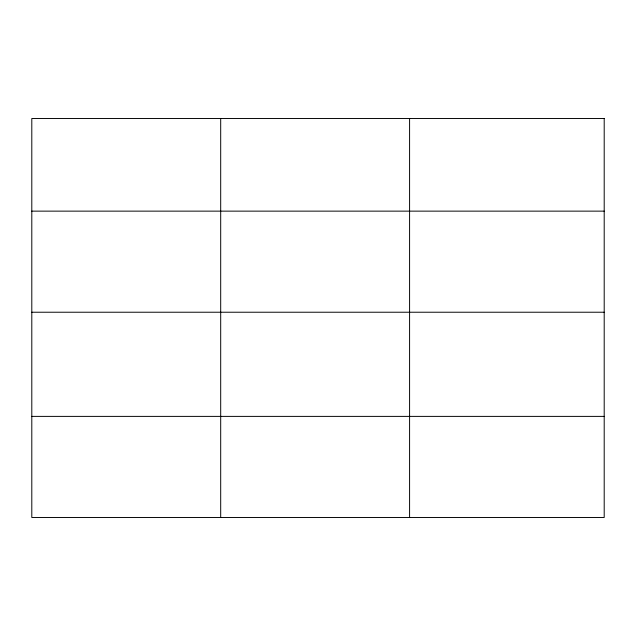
<?xml version="1.0" encoding="UTF-8"?>
<svg xmlns="http://www.w3.org/2000/svg" width="636" height="636" viewBox="0 0 636 636"><rect width="100%" height="100%" fill="white"/><g stroke="black" fill="none" stroke-linecap="round" stroke-linejoin="round"><path stroke-width="0.95" d="M31.8 211.136L604.2 211.136M31.8 312.228L604.2 312.228M31.8 416.389L604.2 416.389M409.584 118.511L409.584 517.489M220.692 118.511L220.692 517.489M604.2 118.511L31.8 118.511L31.8 517.489L604.2 517.489L604.2 118.511"/></g></svg>
